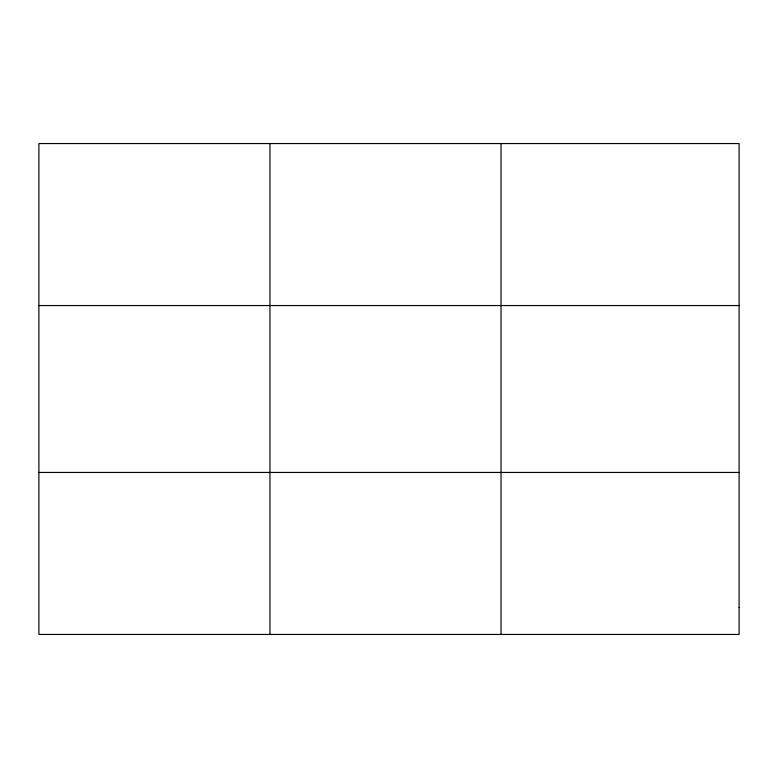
<?xml version="1.0" encoding="UTF-8"?>
<svg xmlns="http://www.w3.org/2000/svg" width="778" height="778" viewBox="0 0 778 778"><rect width="100%" height="100%" fill="white"/><g stroke="black" fill="none" stroke-linecap="round" stroke-linejoin="round"><path stroke-width="1.17" d="M269.966 634.449L269.966 143.551M501.032 634.449L501.032 143.551M38.9 305.55L739.1 305.55M38.9 472.45L739.1 472.45M739.1 607.453L739.1 634.449L38.9 634.449L38.9 143.551L739.1 143.551L739.1 607.453"/></g></svg>
